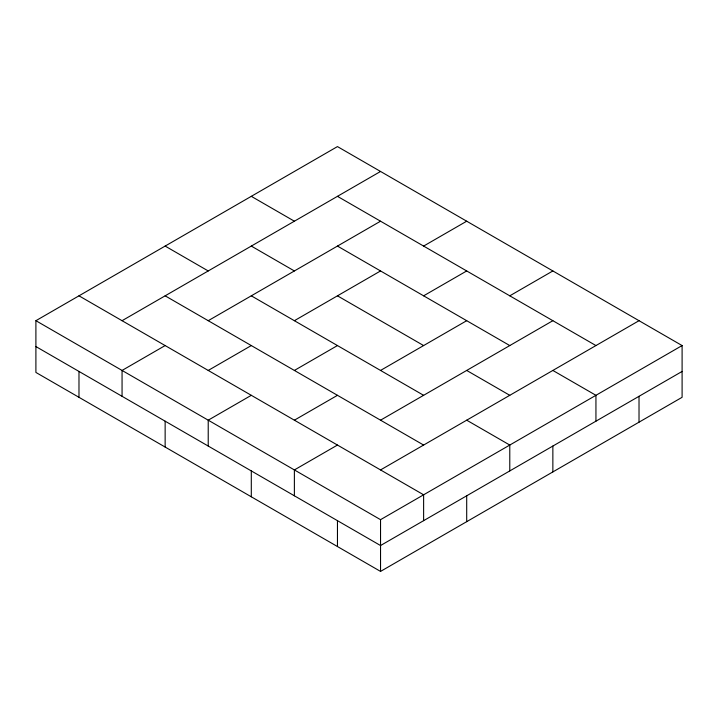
<?xml version="1.0" encoding="UTF-8"?>
<svg xmlns="http://www.w3.org/2000/svg" width="718" height="718" viewBox="0 0 718 718"><rect width="100%" height="100%" fill="white"/><g stroke="black" fill="none" stroke-linecap="round" stroke-linejoin="round"><path stroke-width="1.08" d="M35.9 320.695L337.46 146.589L682.1 345.564L682.1 397.305L380.54 571.411L35.9 372.436L35.9 320.695L380.54 519.67L682.1 345.564M122.06 320.695L380.54 171.467M165.14 345.564L122.06 370.443L122.06 396.309M208.22 320.695L380.54 221.207M208.22 370.443L251.3 345.564M294.38 320.695L380.54 270.955M423.62 246.077L466.7 221.207M251.3 395.313L208.22 420.183L208.22 446.049M294.38 370.443L337.46 345.564M423.62 295.825L466.7 270.955M294.38 420.183L337.46 395.313M380.54 370.443L466.7 320.695M509.78 295.825L552.86 270.955M337.46 445.052L294.38 469.931L294.38 495.797M380.54 420.183L552.86 320.695M380.54 469.931L639.02 320.695M682.1 371.439L380.54 545.536L35.9 346.561M337.46 196.337L595.94 345.564M251.3 196.337L294.38 221.207M337.46 246.077L509.78 345.564M552.86 370.443L595.94 395.313L595.94 421.179M251.3 246.077L294.38 270.955M337.46 295.825L423.62 345.564M466.7 370.443L509.78 395.313M165.14 246.077L208.22 270.955M251.3 295.825L423.62 395.313M466.7 420.183L509.78 445.052L509.78 470.927M165.14 295.825L423.62 445.052M78.98 295.825L423.62 494.801L423.62 520.667M639.02 396.309L639.02 422.175M552.86 446.049L552.86 471.923M466.7 495.797L466.7 521.663M380.54 519.67L380.54 571.411M337.46 520.667L337.46 546.533M251.3 470.927L251.3 496.793M165.14 421.179L165.14 447.045M78.98 371.439L78.98 397.305"/></g></svg>
